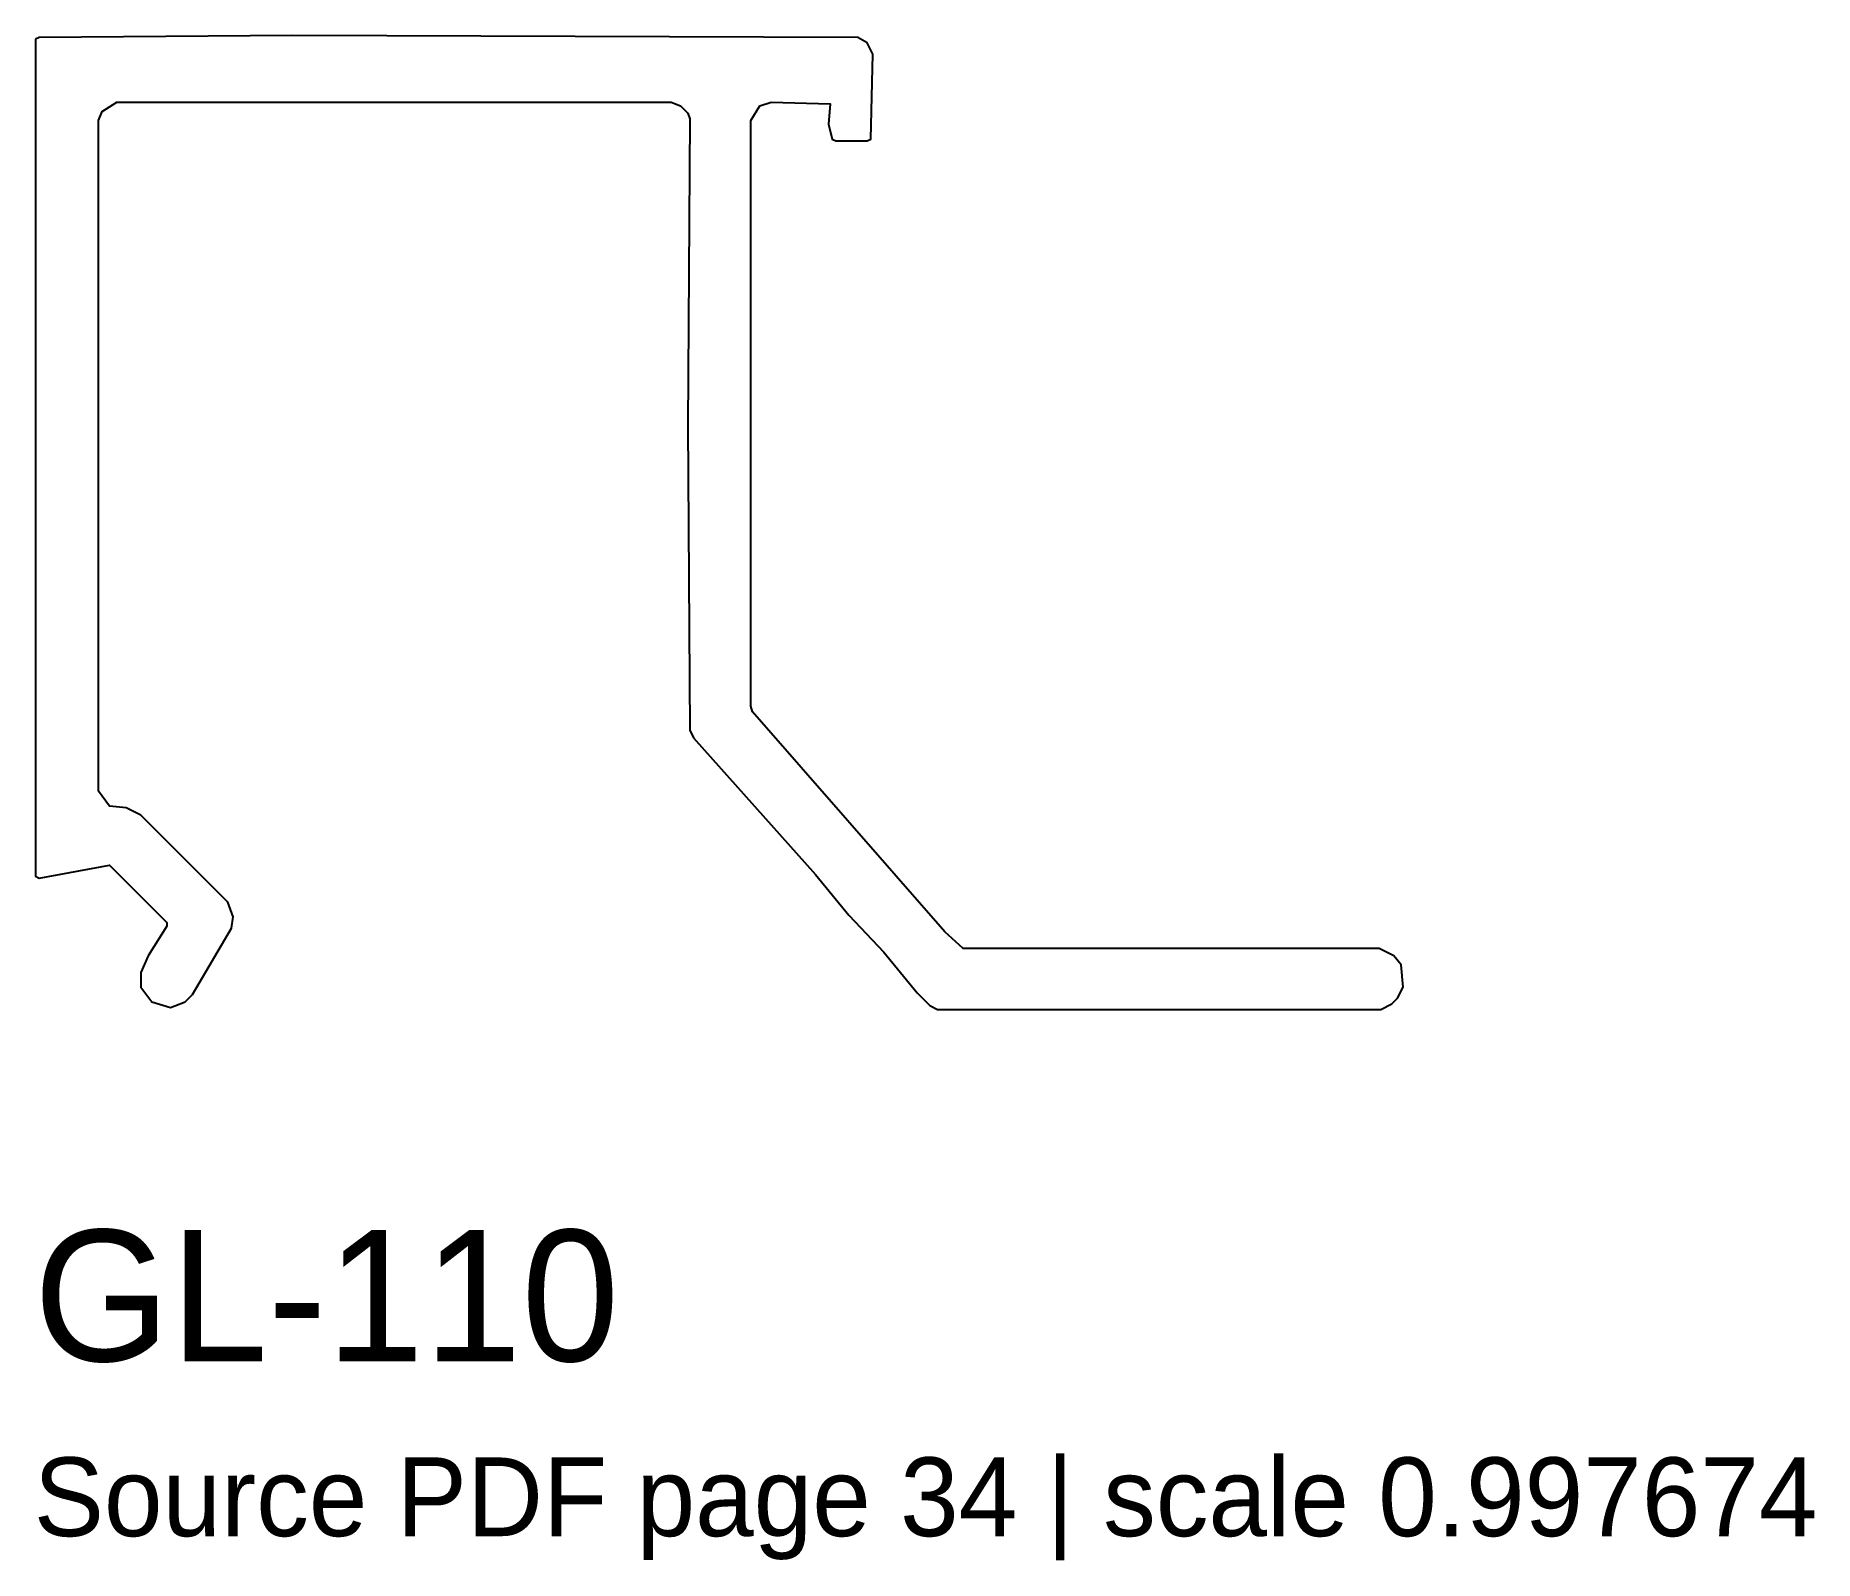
# Model space of a CAD drawing. Header units: millimetres. Extents: x 0 to 40.7, y -12.6 to 22.3.
import ezdxf

# ---------------------------------------------------------------- set-up
doc = ezdxf.new("R2010")
doc.units = ezdxf.units.MM
doc.layers.add('INFO', color=7, linetype='Continuous')
doc.layers.add('PROFILE', color=7, linetype='Continuous')

msp = doc.modelspace()

# ---------------------------------------------------------------- linework, layer by layer
at = {"layer": 'PROFILE'}
msp.add_lwpolyline([(0.042, 22.216), (0.042, 3.083), (0.127, 3.041), (1.732, 3.337), (3.041, 2.027), (3.041, 1.943), (2.619, 1.267), (2.45, 0.887), (2.45, 0.549), (2.703, 0.211), (3.125, 0.084), (3.463, 0.211), (3.632, 0.38), (4.519, 1.901), (4.561, 2.154), (4.435, 2.492), (2.45, 4.477), (2.112, 4.646), (1.732, 4.688), (1.478, 5.026), (1.478, 20.357), (1.563, 20.568), (1.901, 20.78), (14.571, 20.78), (14.782, 20.695), (14.951, 20.526), (14.993, 20.399), (14.951, 13.388), (14.993, 6.42), (15.078, 6.251), (17.865, 3.125), (18.626, 2.196), (19.428, 1.352), (20.188, 0.422), (20.484, 0.127), (20.653, 0.042), (30.789, 0.042), (31.043, 0.169), (31.169, 0.296), (31.296, 0.549), (31.254, 1.056), (31.085, 1.267), (30.747, 1.436), (21.244, 1.436), (20.822, 1.816), (16.429, 6.842), (16.387, 6.969), (16.387, 20.357), (16.598, 20.695), (16.852, 20.78), (18.203, 20.737), (18.161, 20.273), (18.245, 19.935), (18.33, 19.893), (19.048, 19.893), (19.132, 19.935), (19.175, 21.878), (19.048, 22.131), (18.837, 22.258), (5.913, 22.3), (0.127, 22.258)], close=True, dxfattribs=at)

# ---------------------------------------------------------------- texts
at = {"layer": 'INFO'}
for s, height, p in [('GL-110', 3, (0, -8)), ('Source PDF page 34 | scale 0.997674', 1.8, (0, -12))]:
    msp.add_text(s, height=height, dxfattribs=at).set_placement(p)

doc.saveas('drawing.dxf')
